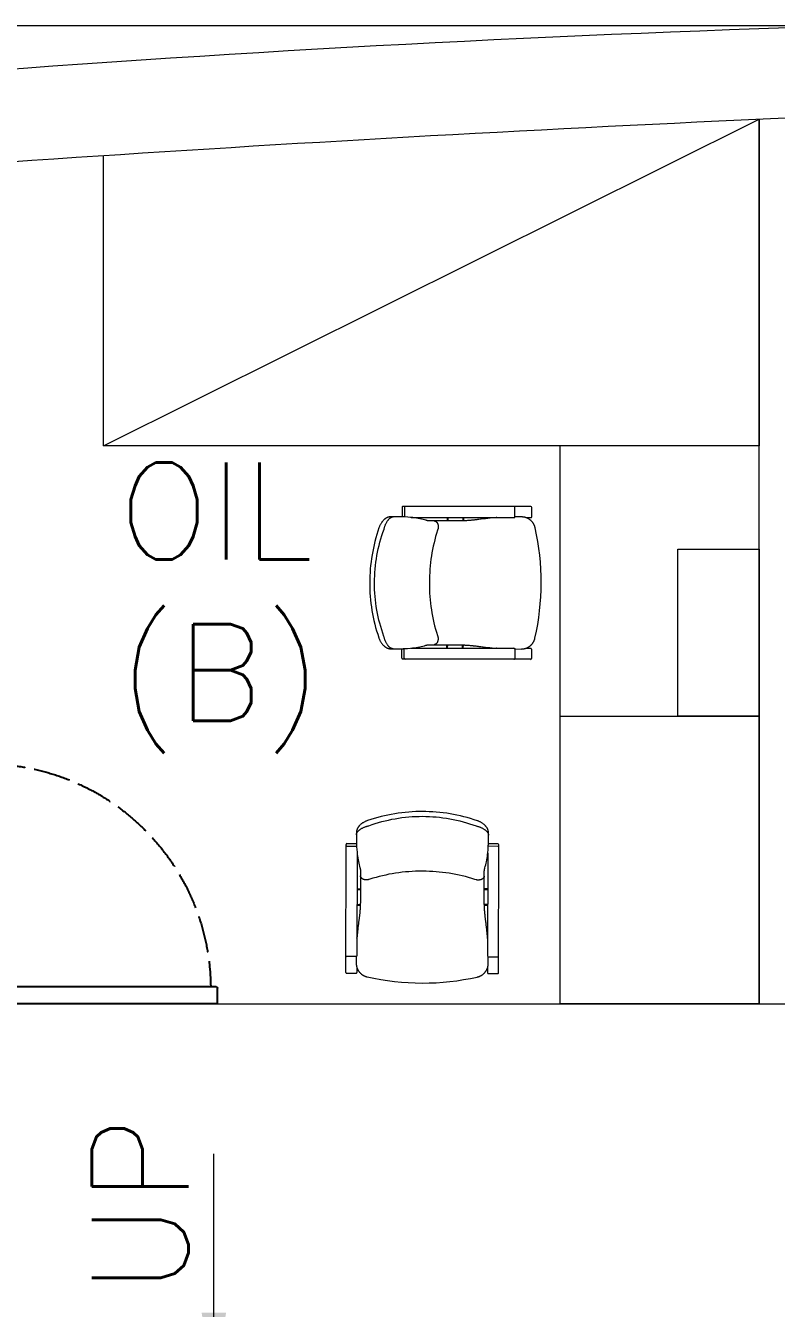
# Model space of a CAD drawing. Header units: inches. Extents: x -1413543 to -1222802, y -662286 to -549720.
# Drawn here: x -1382958 to -1379935, y -609825 to -604660 of the extents above; entities that cross this region are included whole.
import ezdxf

# ---------------------------------------------------------------- set-up
doc = ezdxf.new("R2010")
doc.units = ezdxf.units.IN
doc.header["$MEASUREMENT"] = 0
for name, pattern in [('ACAD_ISO02W100', [15, 12, -3]), ('HIDDEN', [0.375, 0.25, -0.125]), ('HIDDEN2', [4.7625, 3.175, -1.5875])]:
    doc.linetypes.add(name, pattern=pattern)
doc.layers.get('0').update_dxf_attribs({"color": 1, "lineweight": 20})
for name, color, linetype in [('bd casing (6c34) - Visible', 8, 'HIDDEN'), ('bd glass (6c34) - Visible', 8, 'HIDDEN'), ('door (6c34) - Visible', 8, 'HIDDEN'), ('door (dd79) - Visible', 7, 'Continuous')]:
    doc.layers.add(name, color=color, linetype=linetype)
doc.layers.add('Door & Window & scuttle', color=2, linetype='Continuous', lineweight=25)
doc.styles.add('Romans', font='romans.shx', dxfattribs={"width": 0.8})
doc.styles.get("Standard").update_dxf_attribs({"font": 'arial.ttf'})
doc.dimstyles.new('Base Scale 1-300.1', dxfattribs={"dimscale": 300, "dimtxt": 2, "dimasz": 2, "dimexe": 1, "dimexo": 1, "dimgap": 0.7, "dimtad": 1, "dimdec": 0, "dimzin": 0, "dimdsep": 46, "dimtxsty": 'Romans', "dimcen": 0, "dimclrd": 256, "dimclre": 256, "dimclrt": 104, "dimadec": 0, "dimazin": 0, "dimtfac": 1, "dimtdec": 0, "dimtmove": 0, "dimatfit": 3, "dimfxl": 0, "dimtolj": 1, "dimtzin": 0, "dimlwd": -1, "dimlwe": -1, "dimarcsym": 0})

# ---------------------------------------------------------------- blocks, each defined once
blk = doc.blocks.new('SCHAIR')
at = {"color": 0}
for p, q in [((86240, -10558.2), (86227.5, -10559.5)), ((86252.6, -10557.1), (86240, -10558.2)), ((86265.1, -10556.3), (86252.6, -10557.1)), ((86277.7, -10555.8), (86265.1, -10556.3)), ((86289.2, -10555.5), (86277.7, -10555.8)), ((86300.8, -10555.5), (86289.2, -10555.5)), ((86313.4, -10555.7), (86300.8, -10555.5)), ((86326, -10556.1), (86313.4, -10555.7)), ((86338.5, -10556.9), (86326, -10556.1)), ((86351.1, -10557.8), (86338.5, -10556.9)), ((86363.6, -10559.1), (86351.1, -10557.8)), ((86069.2, -10604.7), (86067.7, -10606.1)), ((86070.8, -10603.4), (86069.2, -10604.7)), ((86072.4, -10602.1), (86070.8, -10603.4)), ((86074, -10600.9), (86072.4, -10602.1)), ((86075.7, -10599.8), (86074, -10600.9)), ((86077.4, -10598.7), (86075.7, -10599.8)), ((86079.2, -10597.5), (86077.4, -10598.7)), ((86081.1, -10596.4), (86079.2, -10597.5)), ((86083, -10595.4), (86081.1, -10596.4)), ((86084.9, -10594.4), (86083, -10595.4)), ((86086.9, -10593.5), (86084.9, -10594.4)), ((86088.8, -10592.6), (86086.9, -10593.5)), ((86090.8, -10591.8), (86088.8, -10592.6)), ((86092.9, -10591.1), (86090.8, -10591.8)), ((86105, -10586.9), (86092.9, -10591.1)), ((86117.2, -10583), (86105, -10586.9)), ((86109.5, -10605.1), (86121.1, -10601.1)), ((86129.4, -10579.3), (86117.2, -10583)), ((86121.1, -10601.1), (86132.7, -10597.4)), ((86141.7, -10575.9), (86129.4, -10579.3)), ((86132.7, -10597.4), (86144.5, -10593.9)), ((86153.7, -10572.8), (86141.7, -10575.9)), ((86144.5, -10593.9), (86156.3, -10590.7)), ((86165.8, -10570), (86153.7, -10572.8)), ((86156.3, -10590.7), (86168.1, -10587.8)), ((86177.9, -10567.4), (86165.8, -10570)), ((86168.1, -10587.8), (86180, -10585.1)), ((86190.1, -10565.1), (86177.9, -10567.4)), ((86180, -10585.1), (86192, -10582.6)), ((86202.5, -10563), (86190.1, -10565.1)), ((86192, -10582.6), (86204.1, -10580.5)), ((86215, -10561.1), (86202.5, -10563)), ((86204.1, -10580.5), (86216.2, -10578.6)), ((86227.5, -10559.5), (86215, -10561.1)), ((86216.2, -10578.6), (86228.3, -10576.9)), ((86228.3, -10576.9), (86240.5, -10575.5)), ((86240.5, -10575.5), (86252.7, -10574.4)), ((86252.7, -10574.4), (86264.9, -10573.6)), ((86264.9, -10573.6), (86277.1, -10573)), ((86277.1, -10573), (86289.4, -10572.7)), ((86289.4, -10572.7), (86289.5, -10572.7)), ((86289.5, -10572.7), (86289.6, -10572.7)), ((86289.6, -10572.7), (86301.8, -10572.7)), ((86301.8, -10572.7), (86314.1, -10572.9)), ((86314.1, -10572.9), (86326.3, -10573.4)), ((86326.3, -10573.4), (86338.5, -10574.2)), ((86338.5, -10574.2), (86350.7, -10575.2)), ((86350.7, -10575.2), (86362.9, -10576.5)), ((86362.9, -10576.5), (86375.1, -10578.1)), ((86376.1, -10560.6), (86363.6, -10559.1)), ((86375.1, -10578.1), (86387.2, -10580)), ((86388.6, -10562.4), (86376.1, -10560.6)), ((86387.2, -10580), (86399.2, -10582.1)), ((86400.8, -10564.4), (86388.6, -10562.4)), ((86399.2, -10582.1), (86411.2, -10584.4)), ((86413, -10566.6), (86400.8, -10564.4)), ((86411.2, -10584.4), (86423.2, -10587)), ((86425.2, -10569.1), (86413, -10566.6)), ((86423.2, -10587), (86435, -10589.9)), ((86437.3, -10571.8), (86425.2, -10569.1)), ((86435, -10589.9), (86446.9, -10593.1)), ((86449.7, -10574.9), (86437.3, -10571.8)), ((86446.9, -10593.1), (86458.6, -10596.5)), ((86462, -10578.2), (86449.7, -10574.9)), ((86458.6, -10596.5), (86470.3, -10600.1)), ((86474.3, -10581.8), (86462, -10578.2)), ((86470.3, -10600.1), (86481.9, -10604)), ((86486.5, -10585.6), (86474.3, -10581.8)), ((86481.9, -10604), (86484.1, -10604.5)), ((86484.1, -10604.5), (86486.3, -10605)), ((86488.6, -10586.3), (86486.5, -10585.6)), ((86490.6, -10587.1), (86488.6, -10586.3)), ((86492.6, -10587.9), (86490.6, -10587.1)), ((86494.6, -10588.8), (86492.6, -10587.9)), ((86496.5, -10589.7), (86494.6, -10588.8)), ((86498.5, -10590.7), (86496.5, -10589.7)), ((86500.4, -10591.7), (86498.5, -10590.7)), ((86502.2, -10592.8), (86500.4, -10591.7)), ((86504, -10593.9), (86502.2, -10592.8)), ((86505.7, -10595), (86504, -10593.9)), ((86507.3, -10596.1), (86505.7, -10595)), ((86508.9, -10597.4), (86507.3, -10596.1)), ((86510.5, -10598.6), (86508.9, -10597.4)), ((86512.1, -10599.9), (86510.5, -10598.6)), ((86512.8, -10600.6), (86512.1, -10599.9)), ((86513.6, -10601.3), (86512.8, -10600.6)), ((86514.3, -10602), (86513.6, -10601.3)), ((86515, -10602.7), (86514.3, -10602)), ((86516.2, -10604), (86515, -10602.7)), ((86516.8, -10604.7), (86516.2, -10604)), ((86517.4, -10605.4), (86516.8, -10604.7)), ((86054.1, -10631.5), (86054, -10632.3)), ((86054, -10632.3), (86054, -10633)), ((86054, -10633), (86054, -10634.4)), ((86054, -10634.4), (86054.1, -10642)), ((86054.2, -10630.7), (86054.1, -10631.5)), ((86054.1, -10641.4), (86054.2, -10641.1)), ((86054.1, -10641.7), (86054.1, -10641.4)), ((86054.1, -10642), (86054.1, -10641.7)), ((86054.1, -10642), (86054.1, -10642.6)), ((86054.1, -10642.3), (86054.1, -10642)), ((86054.1, -10642.6), (86054.1, -10642.3)), ((86054.1, -10642.6), (86054.1, -10643.5)), ((86054.1, -10643.5), (86054.3, -10656)), ((86054.3, -10629.9), (86054.2, -10630.7)), ((86054.2, -10640.6), (86054.3, -10640.3)), ((86054.2, -10640.8), (86054.2, -10640.6)), ((86054.2, -10641.1), (86054.2, -10640.8)), ((86054.4, -10629.1), (86054.3, -10629.9)), ((86054.3, -10640), (86054.4, -10639.7)), ((86054.3, -10640.3), (86054.3, -10640)), ((86054.5, -10628.3), (86054.4, -10629.1)), ((86054.4, -10639.7), (86054.5, -10639.4)), ((86054.7, -10627.6), (86054.5, -10628.3)), ((86054.5, -10639.1), (86054.6, -10638.8)), ((86054.5, -10639.4), (86054.5, -10639.1)), ((86054.6, -10638.8), (86054.7, -10638.5)), ((86054.8, -10626.8), (86054.7, -10627.6)), ((86054.7, -10638.5), (86054.8, -10638.2)), ((86055, -10626), (86054.8, -10626.8)), ((86054.8, -10638.2), (86054.9, -10637.9)), ((86054.9, -10637.9), (86055, -10637.4)), ((86055.2, -10625.2), (86055, -10626)), ((86055, -10637.4), (86055.2, -10637)), ((86055.5, -10624.5), (86055.2, -10625.2)), ((86055.2, -10637), (86055.4, -10636.5)), ((86055.4, -10636.5), (86055.6, -10636)), ((86055.7, -10623.7), (86055.5, -10624.5)), ((86055.6, -10636), (86055.8, -10635.7)), ((86056, -10622.9), (86055.7, -10623.7)), ((86055.8, -10635.7), (86056, -10635.3)), ((86056.3, -10622.2), (86056, -10622.9)), ((86056, -10635.3), (86056.2, -10634.9)), ((86056.2, -10634.9), (86056.4, -10634.5)), ((86056.6, -10621.4), (86056.3, -10622.2)), ((86056.4, -10634.5), (86056.6, -10634.1)), ((86056.9, -10620.7), (86056.6, -10621.4)), ((86056.6, -10634.1), (86056.8, -10633.7)), ((86056.8, -10633.7), (86057.1, -10633.4)), ((86057.3, -10619.8), (86056.9, -10620.7)), ((86057.1, -10633.4), (86057.3, -10633)), ((86057.7, -10619.1), (86057.3, -10619.8)), ((86057.3, -10633), (86057.8, -10632.4)), ((86058.1, -10618.3), (86057.7, -10619.1)), ((86057.8, -10632.4), (86058.2, -10631.7)), ((86058.6, -10617.5), (86058.1, -10618.3)), ((86058.2, -10631.7), (86058.7, -10631.1)), ((86059, -10616.7), (86058.6, -10617.5)), ((86058.7, -10631.1), (86059.2, -10630.5)), ((86059.5, -10616), (86059, -10616.7)), ((86059.2, -10630.5), (86059.7, -10629.9)), ((86059.9, -10615.2), (86059.5, -10616)), ((86059.7, -10629.9), (86060.2, -10629.3)), ((86060.4, -10614.5), (86059.9, -10615.2)), ((86060.2, -10629.3), (86060.8, -10628.7)), ((86060.9, -10613.8), (86060.4, -10614.5)), ((86060.8, -10628.7), (86061.3, -10628.1)), ((86061.5, -10613), (86060.9, -10613.8)), ((86061.3, -10628.1), (86061.9, -10627.6)), ((86062, -10612.3), (86061.5, -10613)), ((86061.9, -10627.6), (86062.4, -10627)), ((86062.6, -10611.6), (86062, -10612.3)), ((86062.4, -10627), (86063.5, -10626)), ((86063.1, -10610.9), (86062.6, -10611.6)), ((86063.7, -10610.3), (86063.1, -10610.9)), ((86063.5, -10626), (86064.7, -10625)), ((86064.9, -10608.9), (86063.7, -10610.3)), ((86064.7, -10625), (86066, -10623.9)), ((86065.6, -10608.2), (86064.9, -10608.9)), ((86066.3, -10607.5), (86065.6, -10608.2)), ((86066, -10623.9), (86066.7, -10623.4)), ((86067, -10606.8), (86066.3, -10607.5)), ((86066.7, -10623.4), (86068.3, -10622.2)), ((86067.7, -10606.1), (86067, -10606.8)), ((86068.3, -10622.2), (86069.9, -10621.1)), ((86069.9, -10621.1), (86071.6, -10620)), ((86071.6, -10620), (86073.3, -10619)), ((86073.3, -10619), (86075.1, -10618)), ((86075.1, -10618), (86077, -10617)), ((86077, -10617), (86078.9, -10616)), ((86078.9, -10616), (86080.9, -10615.1)), ((86080.9, -10615.1), (86082.9, -10614.2)), ((86082.9, -10614.2), (86085, -10613.4)), ((86085, -10613.4), (86087.1, -10612.6)), ((86087.1, -10612.6), (86089.2, -10611.8)), ((86089.2, -10611.8), (86091.4, -10611.1)), ((86091.4, -10611.1), (86093.6, -10610.5)), ((86093.6, -10610.5), (86095.8, -10609.8)), ((86095.8, -10609.8), (86098, -10609.3)), ((86098, -10609.3), (86109.5, -10605.1)), ((86486.3, -10605), (86488.6, -10605.6)), ((86488.6, -10605.6), (86490.7, -10606.3)), ((86490.7, -10606.3), (86492.9, -10607)), ((86492.9, -10607), (86495, -10607.7)), ((86495, -10607.7), (86497.1, -10608.5)), ((86497.1, -10608.5), (86499.2, -10609.3)), ((86499.2, -10609.3), (86501.1, -10610.2)), ((86501.1, -10610.2), (86503.1, -10611.1)), ((86503.1, -10611.1), (86505, -10612)), ((86505, -10612), (86506.8, -10613)), ((86506.8, -10613), (86508.6, -10614)), ((86508.6, -10614), (86510.3, -10615)), ((86510.3, -10615), (86512, -10616.1)), ((86512, -10616.1), (86513.5, -10617.2)), ((86513.5, -10617.2), (86514.3, -10617.8)), ((86514.3, -10617.8), (86515.6, -10618.7)), ((86515.6, -10618.7), (86516.8, -10619.7)), ((86516.8, -10619.7), (86518, -10620.7)), ((86518, -10606), (86517.4, -10605.4)), ((86518.5, -10606.7), (86518, -10606)), ((86518, -10620.7), (86518.5, -10621.3)), ((86519.1, -10607.4), (86518.5, -10606.7)), ((86518.5, -10621.3), (86519.1, -10621.8)), ((86519.6, -10608.1), (86519.1, -10607.4)), ((86519.1, -10621.8), (86519.7, -10622.4)), ((86520.1, -10608.9), (86519.6, -10608.1)), ((86519.7, -10622.4), (86520.2, -10622.9)), ((86520.6, -10609.6), (86520.1, -10608.9)), ((86520.2, -10622.9), (86520.8, -10623.5)), ((86521.1, -10610.3), (86520.6, -10609.6)), ((86520.8, -10623.5), (86521.3, -10624.1)), ((86521.6, -10611.1), (86521.1, -10610.3)), ((86521.3, -10624.1), (86521.8, -10624.7)), ((86522, -10611.9), (86521.6, -10611.1)), ((86521.8, -10624.7), (86522.3, -10625.3)), ((86522.4, -10612.6), (86522, -10611.9)), ((86522.3, -10625.3), (86522.8, -10625.9)), ((86522.9, -10613.4), (86522.4, -10612.6)), ((86522.8, -10625.9), (86523.2, -10626.5)), ((86523.3, -10614.2), (86522.9, -10613.4)), ((86523.2, -10626.5), (86523.5, -10626.9)), ((86523.6, -10615), (86523.3, -10614.2)), ((86523.5, -10626.9), (86523.7, -10627.3)), ((86523.9, -10615.7), (86523.6, -10615)), ((86523.7, -10627.3), (86524, -10627.7)), ((86524.2, -10616.4), (86523.9, -10615.7)), ((86524, -10627.7), (86524.2, -10628.1)), ((86524.5, -10617.2), (86524.2, -10616.4)), ((86524.2, -10628.1), (86524.4, -10628.4)), ((86524.4, -10628.4), (86524.6, -10628.8)), ((86524.8, -10618), (86524.5, -10617.2)), ((86524.6, -10628.8), (86524.8, -10629.2)), ((86525.1, -10618.7), (86524.8, -10618)), ((86524.8, -10629.2), (86525, -10629.6)), ((86525, -10629.6), (86525.2, -10630)), ((86525.3, -10619.5), (86525.1, -10618.7)), ((86525.2, -10630), (86525.4, -10630.5)), ((86525.5, -10620.3), (86525.3, -10619.5)), ((86525.4, -10630.5), (86525.6, -10630.9)), ((86525.7, -10621.1), (86525.5, -10620.3)), ((86525.6, -10630.9), (86525.8, -10631.4)), ((86525.9, -10621.8), (86525.7, -10621.1)), ((86525.8, -10631.4), (86525.9, -10631.7)), ((86526.1, -10622.6), (86525.9, -10621.8)), ((86525.9, -10631.7), (86526, -10632)), ((86526, -10632), (86526.1, -10632.3)), ((86526.2, -10623.4), (86526.1, -10622.6)), ((86526.1, -10632.3), (86526.2, -10632.6)), ((86526.3, -10624.2), (86526.2, -10623.4)), ((86526.2, -10632.6), (86526.3, -10632.9)), ((86526.4, -10624.9), (86526.3, -10624.2)), ((86526.3, -10632.9), (86526.3, -10633.2)), ((86526.3, -10633.2), (86526.4, -10633.4)), ((86526.5, -10625.7), (86526.4, -10624.9)), ((86526.4, -10633.4), (86526.5, -10633.7)), ((86526.6, -10626.5), (86526.5, -10625.7)), ((86526.5, -10633.7), (86526.5, -10634)), ((86526.5, -10634), (86526.6, -10634.3)), ((86526.6, -10627.8), (86526.6, -10626.5)), ((86526.7, -10635.5), (86526.6, -10627.8)), ((86526.6, -10634.3), (86526.6, -10634.6)), ((86526.6, -10634.6), (86526.6, -10634.9)), ((86526.6, -10634.9), (86526.7, -10635.2)), ((86526.7, -10635.2), (86526.7, -10635.5)), ((86526.7, -10636.1), (86526.7, -10635.5)), ((86526.7, -10635.5), (86526.7, -10635.8)), ((86526.7, -10635.8), (86526.7, -10636.1)), ((86526.7, -10637), (86526.7, -10636.1)), ((86526.9, -10649.5), (86526.7, -10637)), ((86526.8, -10667.7), (86526.9, -10650.5)), ((86526.9, -10650.5), (86526.9, -10649.5)), ((86024, -11135.9), (86017.7, -10677.6)), ((86020.6, -10674.6), (86054, -10674.1)), ((86020.7, -10683.4), (86054.2, -10683)), ((86054.3, -10656), (86054.3, -10657)), ((86054.3, -10657), (86054.8, -10674.2)), ((86054.8, -10674.2), (86055, -10677.2)), ((86055, -10677.2), (86055.1, -10679)), ((86055.1, -10679), (86055.2, -10680.6)), ((86055.2, -10680.6), (86055.2, -10681.4)), ((86055.2, -10681.4), (86055.3, -10683.2)), ((86055.3, -10683.2), (86055.3, -10683.7)), ((86055.3, -10683.7), (86055.4, -10685)), ((86055.4, -10685), (86056.2, -10695)), ((86056.2, -10695), (86057.2, -10704.8)), ((86525.4, -10698.3), (86526.1, -10688.5)), ((86526.1, -10688.5), (86526.5, -10678.5)), ((86526.5, -10678.5), (86526.6, -10677.2)), ((86526.6, -10676.7), (86526.7, -10674.9)), ((86526.6, -10677.2), (86526.6, -10676.7)), ((86526.7, -10672.5), (86526.8, -10670.7)), ((86526.7, -10674), (86526.7, -10672.5)), ((86526.7, -10674.9), (86526.7, -10674)), ((86526.8, -10670.7), (86526.8, -10667.7)), ((86561.1, -10667.1), (86527.6, -10667.6)), ((86561.2, -10676), (86527.8, -10676.4)), ((86570.4, -11128.3), (86564.1, -10670)), ((86057.2, -10704.8), (86058.1, -10712.6)), ((86057.4, -10707.1), (86062.5, -11075.3)), ((86058.1, -10712.6), (86059, -10719)), ((86059, -10719), (86060, -10725.3)), ((86060, -10725.3), (86061.2, -10731.6)), ((86061.2, -10731.6), (86062.5, -10737.9)), ((86062.5, -10737.9), (86063.8, -10743.6)), ((86518.5, -10743), (86519.8, -10737.3)), ((86519.8, -10737.3), (86521, -10731.6)), ((86521, -10731.6), (86522.1, -10725.3)), ((86522.1, -10725.3), (86523.1, -10718.9)), ((86523.1, -10718.9), (86523.9, -10712.6)), ((86523.9, -10712.6), (86524.6, -10706.2)), ((86524.6, -10706.2), (86525.4, -10698.3)), ((86525.1, -10700.7), (86530.2, -11068.8)), ((86063.8, -10743.6), (86065.2, -10749.2)), ((86065.2, -10749.2), (86066.8, -10754.7)), ((86066.8, -10754.7), (86068.4, -10759.9)), ((86068.4, -10759.9), (86068.6, -10760.7)), ((86068.6, -10760.7), (86068.9, -10761.4)), ((86068.9, -10761.4), (86069.1, -10762.2)), ((86069.1, -10762.2), (86069.3, -10763)), ((86069.3, -10763), (86069.5, -10763.8)), ((86069.5, -10763.8), (86069.7, -10764.6)), ((86069.7, -10764.6), (86069.9, -10765.4)), ((86069.9, -10765.4), (86070, -10766.2)), ((86070, -10766.2), (86070.1, -10767)), ((86070.1, -10767), (86070.3, -10767.8)), ((86070.3, -10767.8), (86070.4, -10768.6)), ((86070.4, -10768.6), (86070.5, -10769.5)), ((86070.5, -10769.5), (86070.5, -10770.3)), ((86070.5, -10770.3), (86070.6, -10771.1)), ((86070.6, -10771.1), (86070.6, -10771.9)), ((86070.6, -10771.9), (86070.7, -10772.7)), ((86070.7, -10772.7), (86071.7, -10845.8)), ((86149.7, -10787.4), (86138.3, -10790.4)), ((86161.2, -10784.7), (86149.7, -10787.4)), ((86172.8, -10782.1), (86161.2, -10784.7)), ((86184.4, -10779.8), (86172.8, -10782.1)), ((86196.1, -10777.7), (86184.4, -10779.8)), ((86207.9, -10775.8), (86196.1, -10777.7)), ((86219.7, -10774.2), (86207.9, -10775.8)), ((86231.6, -10772.8), (86219.7, -10774.2)), ((86243.5, -10771.6), (86231.6, -10772.8)), ((86255.4, -10770.6), (86243.5, -10771.6)), ((86267.3, -10769.8), (86255.4, -10770.6)), ((86279.2, -10769.3), (86267.3, -10769.8)), ((86291.2, -10769), (86279.2, -10769.3)), ((86292.2, -10769), (86291.2, -10769)), ((86293.2, -10769), (86292.2, -10769)), ((86305.2, -10769), (86293.2, -10769)), ((86317.1, -10769.2), (86305.2, -10769)), ((86329.1, -10769.6), (86317.1, -10769.2)), ((86341, -10770.2), (86329.1, -10769.6)), ((86352.9, -10771.1), (86341, -10770.2)), ((86364.8, -10772.2), (86352.9, -10771.1)), ((86376.7, -10773.5), (86364.8, -10772.2)), ((86388.5, -10775.1), (86376.7, -10773.5)), ((86400.2, -10776.8), (86388.5, -10775.1)), ((86411.9, -10778.8), (86400.2, -10776.8)), ((86423.6, -10781), (86411.9, -10778.8)), ((86435.2, -10783.5), (86423.6, -10781)), ((86446.6, -10786.1), (86435.2, -10783.5)), ((86458, -10789), (86446.6, -10786.1)), ((86512.4, -10788.6), (86512.2, -10788.9)), ((86512.6, -10788.3), (86512.4, -10788.6)), ((86512.8, -10787.9), (86512.6, -10788.3)), ((86512.9, -10787.6), (86512.8, -10787.9)), ((86513.1, -10787.3), (86512.9, -10787.6)), ((86513.2, -10787), (86513.1, -10787.3)), ((86513.3, -10786.7), (86513.2, -10787)), ((86513.5, -10786.3), (86513.3, -10786.7)), ((86513.6, -10786), (86513.5, -10786.3)), ((86513.7, -10785.7), (86513.6, -10786)), ((86513.8, -10784.8), (86513.7, -10785.3)), ((86513.7, -10785.3), (86513.7, -10785.7)), ((86513.8, -10764.2), (86513.9, -10763.3)), ((86513.8, -10765), (86513.8, -10764.2)), ((86513.8, -10765.8), (86513.8, -10765)), ((86513.8, -10766.6), (86513.8, -10765.8)), ((86514.8, -10839.7), (86513.8, -10766.6)), ((86513.9, -10784.5), (86513.8, -10784.8)), ((86513.9, -10762.5), (86514, -10761.7)), ((86513.9, -10763.3), (86513.9, -10762.5)), ((86514, -10783.4), (86513.9, -10783.9)), ((86513.9, -10783.9), (86513.9, -10784.5)), ((86514, -10761.7), (86514.1, -10760.9)), ((86514.1, -10760.9), (86514.2, -10760.1)), ((86514.2, -10760.1), (86514.3, -10759.3)), ((86514.3, -10759.3), (86514.5, -10758.5)), ((86514.5, -10758.5), (86514.6, -10757.7)), ((86514.6, -10757.7), (86514.8, -10756.9)), ((86514.8, -10756.9), (86515, -10756.1)), ((86515, -10756.1), (86515.2, -10755.3)), ((86515.2, -10755.3), (86515.4, -10754.5)), ((86515.4, -10754.5), (86515.7, -10753.7)), ((86515.7, -10753.7), (86517.1, -10748.5)), ((86517.1, -10748.5), (86518.5, -10743)), ((86070.9, -10790), (86070.9, -10789.5)), ((86071, -10790.6), (86070.9, -10790)), ((86071.1, -10790.9), (86071, -10790.6)), ((86071.2, -10791.4), (86071.1, -10790.9)), ((86071.3, -10791.8), (86071.2, -10791.4)), ((86071.4, -10792.1), (86071.3, -10791.8)), ((86071.5, -10792.4), (86071.4, -10792.1)), ((86071.6, -10792.8), (86071.5, -10792.4)), ((86071.7, -10793.1), (86071.6, -10792.8)), ((86071.9, -10793.4), (86071.7, -10793.1)), ((86072, -10793.7), (86071.9, -10793.4)), ((86072.2, -10794), (86072, -10793.7)), ((86072.4, -10794.3), (86072.2, -10794)), ((86072.6, -10794.6), (86072.4, -10794.3)), ((86072.8, -10794.9), (86072.6, -10794.6)), ((86073, -10795.2), (86072.8, -10794.9)), ((86073.2, -10795.5), (86073, -10795.2)), ((86073.4, -10795.8), (86073.2, -10795.5)), ((86073.7, -10796.1), (86073.4, -10795.8)), ((86073.9, -10796.4), (86073.7, -10796.1)), ((86074.2, -10796.7), (86073.9, -10796.4)), ((86074.5, -10797), (86074.2, -10796.7)), ((86074.8, -10797.3), (86074.5, -10797)), ((86075.1, -10797.6), (86074.8, -10797.3)), ((86075.4, -10797.8), (86075.1, -10797.6)), ((86075.7, -10798.1), (86075.4, -10797.8)), ((86076, -10798.4), (86075.7, -10798.1)), ((86076.4, -10798.6), (86076, -10798.4)), ((86076.7, -10798.9), (86076.4, -10798.6)), ((86077, -10799.1), (86076.7, -10798.9)), ((86077.4, -10799.3), (86077, -10799.1)), ((86077.7, -10799.5), (86077.4, -10799.3)), ((86078.1, -10799.8), (86077.7, -10799.5)), ((86078.4, -10800), (86078.1, -10799.8)), ((86078.8, -10800.2), (86078.4, -10800)), ((86079.2, -10800.4), (86078.8, -10800.2)), ((86079.6, -10800.6), (86079.2, -10800.4)), ((86080, -10800.8), (86079.6, -10800.6)), ((86080.4, -10801), (86080, -10800.8)), ((86080.9, -10801.2), (86080.4, -10801)), ((86081.3, -10801.3), (86080.9, -10801.2)), ((86081.7, -10801.5), (86081.3, -10801.3)), ((86082.2, -10801.7), (86081.7, -10801.5)), ((86082.6, -10801.8), (86082.2, -10801.7)), ((86083.5, -10802.1), (86082.6, -10801.8)), ((86084.4, -10802.3), (86083.5, -10802.1)), ((86085.3, -10802.6), (86084.4, -10802.3)), ((86086.3, -10802.8), (86085.3, -10802.6)), ((86087.2, -10802.9), (86086.3, -10802.8)), ((86088.2, -10803.1), (86087.2, -10802.9)), ((86089.2, -10803.2), (86088.2, -10803.1)), ((86090.2, -10803.3), (86089.2, -10803.2)), ((86091.2, -10803.3), (86090.2, -10803.3)), ((86092.2, -10803.3), (86091.2, -10803.3)), ((86093.2, -10803.3), (86092.2, -10803.3)), ((86094.2, -10803.3), (86093.2, -10803.3)), ((86094.9, -10803.2), (86094.2, -10803.3)), ((86095.6, -10803.1), (86094.9, -10803.2)), ((86096.3, -10803.1), (86095.6, -10803.1)), ((86096.8, -10803), (86096.3, -10803.1)), ((86097.3, -10802.9), (86096.8, -10803)), ((86097.8, -10802.8), (86097.3, -10802.9)), ((86098.3, -10802.7), (86097.8, -10802.8)), ((86098.8, -10802.5), (86098.3, -10802.7)), ((86099.3, -10802.4), (86098.8, -10802.5)), ((86099.8, -10802.3), (86099.3, -10802.4)), ((86100.3, -10802.1), (86099.8, -10802.3)), ((86104.7, -10800.6), (86100.3, -10802.1)), ((86115.8, -10797), (86104.7, -10800.6)), ((86127, -10793.6), (86115.8, -10797)), ((86138.3, -10790.4), (86127, -10793.6)), ((86469.3, -10792.1), (86458, -10789)), ((86480.5, -10795.4), (86469.3, -10792.1)), ((86485, -10796.8), (86480.5, -10795.4)), ((86485.4, -10796.9), (86485, -10796.8)), ((86485.9, -10797.1), (86485.4, -10796.9)), ((86486.4, -10797.2), (86485.9, -10797.1)), ((86486.9, -10797.3), (86486.4, -10797.2)), ((86487.4, -10797.4), (86486.9, -10797.3)), ((86487.9, -10797.5), (86487.4, -10797.4)), ((86488.4, -10797.6), (86487.9, -10797.5)), ((86488.9, -10797.6), (86488.4, -10797.6)), ((86489.6, -10797.7), (86488.9, -10797.6)), ((86490.4, -10797.8), (86489.6, -10797.7)), ((86491.1, -10797.8), (86490.4, -10797.8)), ((86492.1, -10797.8), (86491.1, -10797.8)), ((86493.1, -10797.8), (86492.1, -10797.8)), ((86494.1, -10797.7), (86493.1, -10797.8)), ((86495.1, -10797.7), (86494.1, -10797.7)), ((86496, -10797.6), (86495.1, -10797.7)), ((86497, -10797.4), (86496, -10797.6)), ((86498, -10797.3), (86497, -10797.4)), ((86499, -10797.1), (86498, -10797.3)), ((86499.9, -10796.8), (86499, -10797.1)), ((86500.8, -10796.6), (86499.9, -10796.8)), ((86501.7, -10796.3), (86500.8, -10796.6)), ((86502.6, -10796), (86501.7, -10796.3)), ((86503, -10795.9), (86502.6, -10796)), ((86503.5, -10795.7), (86503, -10795.9)), ((86503.9, -10795.5), (86503.5, -10795.7)), ((86504.3, -10795.3), (86503.9, -10795.5)), ((86504.7, -10795.1), (86504.3, -10795.3)), ((86505.2, -10794.9), (86504.7, -10795.1)), ((86505.6, -10794.7), (86505.2, -10794.9)), ((86506, -10794.5), (86505.6, -10794.7)), ((86506.4, -10794.3), (86506, -10794.5)), ((86506.7, -10794.1), (86506.4, -10794.3)), ((86507.1, -10793.8), (86506.7, -10794.1)), ((86507.4, -10793.6), (86507.1, -10793.8)), ((86507.8, -10793.4), (86507.4, -10793.6)), ((86508.1, -10793.1), (86507.8, -10793.4)), ((86508.4, -10792.9), (86508.1, -10793.1)), ((86508.8, -10792.6), (86508.4, -10792.9)), ((86509.1, -10792.4), (86508.8, -10792.6)), ((86509.4, -10792.1), (86509.1, -10792.4)), ((86509.7, -10791.8), (86509.4, -10792.1)), ((86510, -10791.6), (86509.7, -10791.8)), ((86510.3, -10791.3), (86510, -10791.6)), ((86510.6, -10791), (86510.3, -10791.3)), ((86510.9, -10790.7), (86510.6, -10791)), ((86511.2, -10790.4), (86510.9, -10790.7)), ((86511.4, -10790.1), (86511.2, -10790.4)), ((86511.6, -10789.8), (86511.4, -10790.1)), ((86511.8, -10789.5), (86511.6, -10789.8)), ((86512, -10789.2), (86511.8, -10789.5)), ((86512.2, -10788.9), (86512, -10789.2)), ((86526.9, -10828.7), (86514.6, -10828.9)), ((86527, -10831.7), (86514.7, -10831.8)), ((86059.2, -10835.2), (86071.5, -10835)), ((86059.2, -10838.1), (86071.6, -10838)), ((86071.7, -10845.8), (86072, -10869.9)), ((86072, -10869.9), (86072, -10870.1)), ((86072, -10870.1), (86072, -10871.1)), ((86072, -10871.1), (86072, -10881.3)), ((86515.1, -10863.7), (86514.8, -10839.7)), ((86515.1, -10863.9), (86515.1, -10863.7)), ((86515.1, -10865), (86515.1, -10863.9)), ((86515.4, -10875.1), (86515.1, -10865)), ((86515.5, -10879.6), (86515.4, -10875.1)), ((86515.5, -10879.7), (86515.5, -10879.6)), ((86515.7, -10883.2), (86515.5, -10879.7)), ((86060, -10891.3), (86071.9, -10891.1)), ((86060, -10894.2), (86071.8, -10894.1)), ((86070.1, -10924.6), (86069.8, -10927.9)), ((86070.3, -10923.1), (86070.1, -10924.6)), ((86070.5, -10919.6), (86070.3, -10923.1)), ((86070.6, -10918.3), (86070.5, -10919.6)), ((86070.9, -10914.7), (86070.6, -10918.3)), ((86071.2, -10909.7), (86070.9, -10913.4)), ((86070.9, -10913.4), (86070.9, -10914.7)), ((86071.4, -10904.8), (86071.2, -10908.6)), ((86071.2, -10908.6), (86071.2, -10909.7)), ((86071.5, -10903.6), (86071.4, -10904.8)), ((86071.6, -10899.8), (86071.5, -10903.6)), ((86071.7, -10898.7), (86071.6, -10899.8)), ((86071.8, -10894.9), (86071.7, -10898.7)), ((86071.9, -10889.9), (86071.8, -10894.1)), ((86071.8, -10894.1), (86071.8, -10894.9)), ((86072, -10885.8), (86071.9, -10889.3)), ((86071.9, -10889.3), (86071.9, -10889.9)), ((86072, -10881.3), (86072, -10885.7)), ((86072, -10885.7), (86072, -10885.8)), ((86515.7, -10883.8), (86515.7, -10883.2)), ((86515.9, -10887.9), (86515.7, -10883.8)), ((86527.7, -10884.8), (86515.8, -10885)), ((86527.7, -10887.8), (86515.9, -10887.9)), ((86516, -10888.7), (86515.9, -10887.9)), ((86516.2, -10892.5), (86516, -10888.7)), ((86516.3, -10893.7), (86516.2, -10892.5)), ((86516.5, -10897.5), (86516.3, -10893.7)), ((86516.6, -10898.6), (86516.5, -10897.5)), ((86516.9, -10902.4), (86516.6, -10898.6)), ((86517, -10903.6), (86516.9, -10902.4)), ((86517.3, -10907.3), (86517, -10903.6)), ((86517.5, -10908.5), (86517.3, -10907.3)), ((86517.8, -10912.1), (86517.5, -10908.5)), ((86517.9, -10913.5), (86517.8, -10912.1)), ((86518.3, -10916.9), (86517.9, -10913.5)), ((86518.5, -10918.4), (86518.3, -10916.9)), ((86518.8, -10921.7), (86518.5, -10918.4)), ((86519, -10923.3), (86518.8, -10921.7)), ((86519.4, -10926.5), (86519, -10923.3)), ((86065.1, -10971.1), (86064.8, -10973.1)), ((86065.7, -10965.2), (86065.1, -10971.1)), ((86065.9, -10963), (86065.7, -10965.2)), ((86066.6, -10957.2), (86065.9, -10963)), ((86066.9, -10954.9), (86066.6, -10957.2)), ((86067.6, -10949.1), (86066.9, -10954.9)), ((86067.9, -10946.8), (86067.6, -10949.1)), ((86068.1, -10944.4), (86067.9, -10946.8)), ((86068.4, -10942.2), (86068.1, -10944.4)), ((86068.7, -10939.4), (86068.4, -10942.2)), ((86068.9, -10937.5), (86068.7, -10939.4)), ((86069.2, -10934.5), (86068.9, -10937.5)), ((86069.4, -10932.7), (86069.2, -10934.5)), ((86069.7, -10929.5), (86069.4, -10932.7)), ((86069.8, -10927.9), (86069.7, -10929.5)), ((86519.6, -10928.3), (86519.4, -10926.5)), ((86520, -10931.2), (86519.6, -10928.3)), ((86520.3, -10933.2), (86520, -10931.2)), ((86520.7, -10936), (86520.3, -10933.2)), ((86521, -10938.1), (86520.7, -10936)), ((86521.3, -10940.5), (86521, -10938.1)), ((86521.7, -10942.8), (86521.3, -10940.5)), ((86522.6, -10948.6), (86521.7, -10942.8)), ((86522.9, -10950.9), (86522.6, -10948.6)), ((86523.7, -10956.7), (86522.9, -10950.9)), ((86524, -10958.9), (86523.7, -10956.7)), ((86524.8, -10964.7), (86524, -10958.9)), ((86525.1, -10966.8), (86524.8, -10964.7)), ((86525.8, -10972.8), (86525.1, -10966.8)), ((86061.2, -10982.3), (86064, -10982.3)), ((86061.3, -10985.3), (86063.7, -10985.2)), ((86061.5, -11000), (86062.5, -11000)), ((86061.5, -11003), (86062.3, -11003)), ((86061.7, -11012.9), (86061.8, -11011.5)), ((86062.2, -11005.1), (86061.8, -11011.5)), ((86062.3, -11003), (86062.2, -11005.1)), ((86062.7, -10997.1), (86062.3, -11003)), ((86062.9, -10995.6), (86062.7, -10997.1)), ((86063.4, -10989.1), (86062.9, -10995.6)), ((86063.5, -10987.6), (86063.4, -10989.1)), ((86064.1, -10981.1), (86063.5, -10987.6)), ((86064.3, -10979.2), (86064.1, -10981.1)), ((86064.8, -10973.1), (86064.3, -10979.2)), ((86526.1, -10974.7), (86525.8, -10972.8)), ((86526.8, -10981.2), (86526.1, -10974.7)), ((86528.9, -10975.9), (86526.2, -10975.9)), ((86529, -10978.8), (86526.6, -10978.8)), ((86527, -10982.7), (86526.8, -10981.2)), ((86527.7, -10989.2), (86527, -10982.7)), ((86527.9, -10990.7), (86527.7, -10989.2)), ((86528.4, -10996.5), (86527.9, -10990.7)), ((86529.2, -10993.6), (86528.1, -10993.6)), ((86529.2, -10996.5), (86528.4, -10996.5)), ((86528.6, -10998.7), (86528.4, -10996.5)), ((86529.2, -11005), (86528.6, -10998.7)), ((86529.4, -11006.5), (86529.2, -11005)), ((86059.6, -11078.3), (86026.1, -11078.8)), ((86060.1, -11078.7), (86060.2, -11082)), ((86060.2, -11082), (86060.4, -11101.2)), ((86060.4, -11101.2), (86060.5, -11103.3)), ((86060.5, -11103.3), (86060.5, -11104.3)), ((86060.5, -11104.3), (86060.6, -11105.3)), ((86060.6, -11105.3), (86060.7, -11106.3)), ((86060.7, -11106.3), (86060.8, -11107.3)), ((86060.8, -11107.3), (86060.9, -11108.3)), ((86060.9, -11108.3), (86061.1, -11109.3)), ((86061.1, -11109.3), (86061.2, -11110.3)), ((86062.5, -11075.3), (86062.5, -11075.3)), ((86530.2, -11068.8), (86530.2, -11068.9)), ((86530.9, -11110.7), (86531.2, -11109.7)), ((86531.2, -11109.7), (86531.5, -11108.8)), ((86531.5, -11108.8), (86531.7, -11107.8)), ((86531.7, -11107.8), (86531.9, -11106.8)), ((86531.9, -11106.8), (86532.1, -11105.8)), ((86532.1, -11105.8), (86532.3, -11104.8)), ((86532.3, -11104.8), (86532.5, -11103.8)), ((86532.5, -11103.8), (86532.6, -11102.8)), ((86532.6, -11102.8), (86532.8, -11101.8)), ((86532.7, -11072.2), (86532.7, -11071.7)), ((86532.8, -11075.5), (86532.7, -11072.2)), ((86533, -11094.7), (86532.8, -11075.5)), ((86532.8, -11101.8), (86532.9, -11100.8)), ((86532.9, -11099.8), (86533, -11098.8)), ((86532.9, -11100.8), (86532.9, -11099.8)), ((86533.1, -11096.8), (86533, -11094.7)), ((86533, -11097.8), (86533.1, -11096.8)), ((86533, -11098.8), (86533, -11097.8)), ((86533.2, -11071.8), (86566.7, -11071.3)), ((86060.4, -11138.3), (86027, -11138.8)), ((86061.2, -11110.3), (86061.4, -11111.3)), ((86061.4, -11111.3), (86061.6, -11112.3)), ((86061.6, -11112.3), (86061.9, -11113.3)), ((86061.9, -11113.3), (86062.1, -11114.3)), ((86062.1, -11114.3), (86062.4, -11115.2)), ((86062.4, -11115.2), (86062.7, -11116.2)), ((86062.7, -11116.2), (86063, -11117.2)), ((86063, -11117.2), (86063.3, -11118.1)), ((86063.1, -11117.5), (86063.4, -11135.3)), ((86063.3, -11118.1), (86063.7, -11119.1)), ((86063.7, -11119.1), (86064.1, -11120)), ((86064.1, -11120), (86064.5, -11121)), ((86064.5, -11121), (86064.9, -11121.9)), ((86064.9, -11121.9), (86065.3, -11122.9)), ((86065.3, -11122.9), (86065.8, -11123.8)), ((86065.8, -11123.8), (86066.2, -11124.7)), ((86066.2, -11124.7), (86066.7, -11125.6)), ((86066.7, -11125.6), (86067.3, -11126.5)), ((86067.3, -11126.5), (86067.8, -11127.4)), ((86067.8, -11127.4), (86068.3, -11128.3)), ((86068.3, -11128.3), (86068.9, -11129.1)), ((86068.9, -11129.1), (86069.5, -11130)), ((86069.5, -11130), (86070.1, -11130.8)), ((86070.1, -11130.8), (86070.7, -11131.6)), ((86070.7, -11131.6), (86071.4, -11132.5)), ((86071.4, -11132.5), (86072, -11133.3)), ((86072, -11133.3), (86072.7, -11134)), ((86072.7, -11134), (86073.4, -11134.8)), ((86073.4, -11134.8), (86074.1, -11135.5)), ((86074.1, -11135.5), (86074.8, -11136.3)), ((86074.8, -11136.3), (86075.5, -11137)), ((86075.5, -11137), (86076.2, -11137.7)), ((86076.2, -11137.7), (86077, -11138.4)), ((86077, -11138.4), (86077.8, -11139.1)), ((86077.8, -11139.1), (86078.5, -11139.7)), ((86078.5, -11139.7), (86079.3, -11140.4)), ((86079.3, -11140.4), (86080.1, -11141)), ((86080.1, -11141), (86081, -11141.6)), ((86081, -11141.6), (86081.8, -11142.2)), ((86081.8, -11142.2), (86082.6, -11142.8)), ((86082.6, -11142.8), (86083.5, -11143.3)), ((86083.5, -11143.3), (86084.4, -11143.9)), ((86084.4, -11143.9), (86085.2, -11144.4)), ((86085.2, -11144.4), (86086.1, -11144.9)), ((86086.1, -11144.9), (86087, -11145.4)), ((86087, -11145.4), (86087.9, -11145.8)), ((86087.9, -11145.8), (86088.7, -11146.3)), ((86088.7, -11146.3), (86089.6, -11146.7)), ((86089.6, -11146.7), (86090.6, -11147.1)), ((86090.6, -11147.1), (86091.5, -11147.5)), ((86091.5, -11147.5), (86092.4, -11147.8)), ((86092.4, -11147.8), (86093.4, -11148.2)), ((86093.4, -11148.2), (86094.3, -11148.5)), ((86094.3, -11148.5), (86095.3, -11148.9)), ((86095.3, -11148.9), (86096.3, -11149.2)), ((86096.3, -11149.2), (86097.3, -11149.4)), ((86097.3, -11149.4), (86098.3, -11149.7)), ((86098.3, -11149.7), (86099.3, -11149.9)), ((86099.3, -11149.9), (86100.4, -11150.1)), ((86100.4, -11150.1), (86124.7, -11154.9)), ((86124.7, -11154.9), (86149.2, -11159)), ((86421.5, -11159), (86445.9, -11154.9)), ((86445.9, -11154.9), (86470.3, -11150.1)), ((86470.3, -11150.1), (86494.5, -11144.7)), ((86494.5, -11144.7), (86495.5, -11144.5)), ((86495.5, -11144.5), (86496.5, -11144.2)), ((86496.5, -11144.2), (86497.5, -11143.9)), ((86497.5, -11143.9), (86498.5, -11143.6)), ((86498.5, -11143.6), (86499.5, -11143.3)), ((86499.5, -11143.3), (86500.4, -11142.9)), ((86500.4, -11142.9), (86501.4, -11142.6)), ((86501.4, -11142.6), (86502.4, -11142.2)), ((86502.4, -11142.2), (86503.3, -11141.8)), ((86503.3, -11141.8), (86504.2, -11141.4)), ((86504.2, -11141.4), (86505.1, -11140.9)), ((86505.1, -11140.9), (86506, -11140.5)), ((86506, -11140.5), (86506.8, -11140)), ((86506.8, -11140), (86507.7, -11139.6)), ((86507.7, -11139.6), (86508.6, -11139.1)), ((86508.6, -11139.1), (86509.4, -11138.6)), ((86509.4, -11138.6), (86510.3, -11138)), ((86510.3, -11138), (86511.1, -11137.4)), ((86511.1, -11137.4), (86512, -11136.9)), ((86512, -11136.9), (86512.8, -11136.3)), ((86512.8, -11136.3), (86513.6, -11135.6)), ((86513.6, -11135.6), (86514.4, -11135)), ((86514.4, -11135), (86515.2, -11134.4)), ((86515.2, -11134.4), (86516, -11133.7)), ((86516, -11133.7), (86516.8, -11133)), ((86516.8, -11133), (86517.5, -11132.3)), ((86517.5, -11132.3), (86518.2, -11131.6)), ((86518.2, -11131.6), (86519, -11130.9)), ((86519, -11130.9), (86519.7, -11130.1)), ((86519.7, -11130.1), (86520.4, -11129.4)), ((86520.4, -11129.4), (86521, -11128.6)), ((86521, -11128.6), (86521.7, -11127.8)), ((86521.7, -11127.8), (86522.3, -11127)), ((86522.3, -11127), (86523, -11126.2)), ((86523, -11126.2), (86523.6, -11125.4)), ((86523.6, -11125.4), (86524.2, -11124.5)), ((86524.2, -11124.5), (86524.8, -11123.7)), ((86524.8, -11123.7), (86525.3, -11122.8)), ((86525.3, -11122.8), (86525.9, -11121.9)), ((86525.9, -11121.9), (86526.4, -11121.1)), ((86526.4, -11121.1), (86526.9, -11120.2)), ((86526.9, -11120.2), (86527.4, -11119.2)), ((86527.4, -11119.2), (86527.9, -11118.3)), ((86527.9, -11118.3), (86528.3, -11117.4)), ((86528.3, -11117.4), (86528.7, -11116.5)), ((86528.7, -11116.5), (86529.2, -11115.5)), ((86529.2, -11115.5), (86529.6, -11114.6)), ((86529.6, -11114.6), (86529.9, -11113.6)), ((86529.9, -11113.6), (86530.3, -11112.6)), ((86530.3, -11112.6), (86530.6, -11111.7)), ((86530.6, -11111.7), (86530.9, -11110.7)), ((86530.8, -11111), (86531.1, -11128.9)), ((86534, -11131.8), (86567.5, -11131.3)), ((86149.2, -11159), (86173.7, -11162.4)), ((86173.7, -11162.4), (86198.4, -11165.2)), ((86198.4, -11165.2), (86223.1, -11167.3)), ((86223.1, -11167.3), (86247.9, -11168.7)), ((86247.9, -11168.7), (86272.8, -11169.4)), ((86272.8, -11169.4), (86297.6, -11169.4)), ((86297.6, -11169.4), (86297.7, -11169.4)), ((86297.7, -11169.4), (86297.8, -11169.4)), ((86297.8, -11169.4), (86322.7, -11168.7)), ((86322.7, -11168.7), (86347.5, -11167.3)), ((86347.5, -11167.3), (86372.2, -11165.2)), ((86372.2, -11165.2), (86396.9, -11162.5)), ((86396.9, -11162.5), (86421.5, -11159))]:
    blk.add_line(p, q, dxfattribs=at)
for centre, start, end in [((86020.6, -10677.5), 90.7906, 180.7906), ((86020.7, -10686.4), 90.7906, 180.7906), ((86054.1, -10677), 75.1713, 90.7906), ((86054.2, -10685.9), 67.3968, 90.7906), ((86527.8, -10679.4), 90.7906, 114.1845), ((86527.7, -10670.5), 90.7906, 106.4099), ((86561.1, -10670.1), 0.7906, 90.7906), ((86561.3, -10678.9), 0.7906, 90.7906), ((86026.1, -11075.8), 180.7906, 270.7906), ((86059.6, -11075.4), 270.7906, 0.7906), ((86533.2, -11068.8), 180.7906, 270.7906), ((86566.6, -11068.4), 270.7906, 0.7906), ((86026.9, -11135.8), 180.7906, 270.7906), ((86060.4, -11135.4), 270.7906, 0.7906), ((86534, -11128.9), 180.7906, 270.7906), ((86567.5, -11128.4), 270.7906, 0.7906)]:
    blk.add_arc(centre, 2.95, start, end, dxfattribs=at)
blk = doc.blocks.new('qwee')
at = {"layer": 'bd casing (6c34) - Visible', "color": 0}
for points in [[(541432.8, -116122.7, -11.5), (541447.8, -116122.7, -11.5), (541462.8, -116122.7, -11.5)], [(541432.8, -116122.7, -11.5), (541432.8, -116146.7, -11.5), (541432.8, -116170.7, -11.5)], [(541432.8, -116650.7, -11.5), (541432.8, -116674.7, -11.5), (541432.8, -116698.7, -11.5)], [(541462.8, -116698.7, -11.5), (541447.8, -116698.7, -11.5), (541432.8, -116698.7, -11.5)]]:
    blk.add_open_spline(points, degree=2, dxfattribs=at)
at = {"layer": 'bd glass (6c34) - Visible', "color": 0}
blk.add_open_spline([(541432.8, -116650.7, -11.5), (541432.8, -116410.7, -11.5), (541432.8, -116170.7, -11.5)], degree=2, dxfattribs=at)
at = {"layer": 'Door & Window & scuttle', "color": 0, "linetype": 'ACAD_ISO02W100', "ltscale": 10}
blk.add_arc((541416.6, -116759.7, -11.5), 731.8, 90.7066, 179.4564, dxfattribs=at)
at = {"layer": 'door (6c34) - Visible', "color": 0}
for points, knots in [([(541485.8, -116091.7, -11.5), (541490.7, -116091.7, -11.5), (541495.6, -116091.7, -11.5), (541500.4, -116091.7, -11.5), (541503.1, -116091.7, -11.5), (541505.8, -116091.7, -11.5), (541508.7, -116091.7, -11.5), (541509.5, -116091.7, -11.5), (541510.3, -116091.7, -11.5), (541511.3, -116091.7, -11.5), (541512.8, -116091.7, -11.5), (541514.6, -116091.9, -11.5), (541516.3, -116092.1, -11.5), (541520, -116092.6, -11.5), (541523.5, -116093.5, -11.5), (541526.8, -116094.8, -11.5), (541530.3, -116096.2, -11.5), (541533.7, -116098.1, -11.5), (541536.8, -116100.3, -11.5), (541539.9, -116102.6, -11.5), (541542.8, -116105.3, -11.5), (541545.2, -116108.3, -11.5), (541547.6, -116111.3, -11.5), (541549.7, -116114.6, -11.5), (541551.3, -116118.1, -11.5), (541552.8, -116121.4, -11.5), (541553.9, -116125, -11.5), (541554.5, -116128.5, -11.5), (541554.9, -116130.2, -11.5), (541555.1, -116132, -11.5), (541555.2, -116133.7, -11.5), (541555.3, -116134.9, -11.5), (541555.3, -116136.1, -11.5), (541555.3, -116137.1, -11.5), (541555.3, -116138, -11.5), (541555.3, -116138.8, -11.5), (541555.3, -116139.6, -11.5), (541555.3, -116141.9, -11.5), (541555.3, -116144.3, -11.5), (541555.3, -116146.7, -11.5), (541555.3, -116149, -11.5), (541555.3, -116151.4, -11.5), (541555.3, -116153.8, -11.5), (541555.3, -116163.2, -11.5), (541555.3, -116172.6, -11.5), (541555.3, -116182.1, -11.5), (541555.3, -116191.5, -11.5), (541555.3, -116201, -11.5), (541555.3, -116210.4, -11.5), (541555.3, -116212.8, -11.5), (541555.3, -116215.1, -11.5), (541555.3, -116217.5, -11.5), (541555.3, -116219.9, -11.5), (541555.3, -116222.2, -11.5), (541555.3, -116224.6, -11.5), (541555.3, -116225.2, -11.5), (541555.3, -116225.8, -11.5), (541555.3, -116226.5, -11.5), (541555.3, -116227.2, -11.5), (541555.3, -116227.9, -11.5), (541555.3, -116228.8, -11.5), (541555.3, -116229.5, -11.5), (541555.2, -116230.2, -11.5), (541555.2, -116231, -11.5), (541554.9, -116234, -11.5), (541554.4, -116237, -11.5), (541553.5, -116239.9, -11.5), (541552.7, -116242.9, -11.5), (541551.5, -116245.7, -11.5), (541550.1, -116248.4, -11.5), (541549.8, -116249, -11.5), (541549.4, -116249.7, -11.5), (541549, -116250.4, -11.5), (541548.6, -116251, -11.5), (541548.3, -116251.6, -11.5), (541547.8, -116252.3, -11.5), (541547.4, -116252.9, -11.5), (541546.9, -116253.6, -11.5), (541546.6, -116254.1, -11.5), (541546.2, -116254.5, -11.5), (541545.9, -116254.9, -11.5), (541545.7, -116255.3, -11.5), (541545.4, -116255.7, -11.5), (541545.1, -116256, -11.5), (541544.8, -116256.4, -11.5), (541543.7, -116258, -11.5), (541542.5, -116259.6, -11.5), (541541.3, -116261.2, -11.5), (541540.1, -116262.7, -11.5), (541538.9, -116264.3, -11.5), (541537.7, -116265.9, -11.5), (541535.3, -116269.1, -11.5), (541532.9, -116272.3, -11.5), (541530.5, -116275.5, -11.5), (541528.1, -116278.7, -11.5), (541525.7, -116281.9, -11.5), (541523.3, -116285, -11.5)], [1.795647, 1.795647, 1.795647, 1.795647, 16.373701, 16.373701, 16.373701, 24.654515, 24.654515, 24.654515, 27.283929, 27.283929, 27.283929, 32.321107, 32.321107, 32.321107, 43.237309, 43.237309, 43.237309, 54.686123, 54.686123, 54.686123, 66.367219, 66.367219, 66.367219, 77.893449, 77.893449, 77.893449, 88.905867, 88.905867, 88.905867, 94.138366, 94.138366, 94.138366, 97.475142, 97.475142, 97.475142, 100.042977, 100.042977, 100.042977, 107.077017, 107.077017, 107.077017, 114.169226, 114.169226, 114.169226, 142.496763, 142.496763, 142.496763, 170.829157, 170.829157, 170.829157, 177.916258, 177.916258, 177.916258, 184.977658, 184.977658, 184.977658, 186.904096, 186.904096, 186.904096, 189.16594, 189.16594, 189.16594, 191.395327, 191.395327, 191.395327, 200.539981, 200.539981, 200.539981, 209.665065, 209.665065, 209.665065, 211.921544, 211.921544, 211.921544, 214.180847, 214.180847, 214.180847, 216.407599, 216.407599, 216.407599, 217.898003, 217.898003, 217.898003, 219.259092, 219.259092, 219.259092, 225.229087, 225.229087, 225.229087, 231.20403, 231.20403, 231.20403, 243.15237, 243.15237, 243.15237, 255.101362, 255.101362, 255.101362, 255.101362]), ([(541503.7, -116270.3, -11.5), (541506.1, -116267.1, -11.5), (541508.5, -116263.9, -11.5), (541510.8, -116260.7, -11.5), (541513.2, -116257.6, -11.5), (541515.6, -116254.4, -11.5), (541518, -116251.2, -11.5), (541519.2, -116249.6, -11.5), (541520.4, -116248, -11.5), (541521.6, -116246.4, -11.5), (541522.8, -116244.8, -11.5), (541524, -116243.2, -11.5), (541525.2, -116241.6, -11.5), (541525.5, -116241.3, -11.5), (541525.7, -116240.9, -11.5), (541526, -116240.5, -11.5), (541526.3, -116240.2, -11.5), (541526.5, -116239.8, -11.5), (541526.7, -116239.6, -11.5), (541527, -116239.2, -11.5), (541527.1, -116239, -11.5), (541527.3, -116238.7, -11.5), (541527.5, -116238.4, -11.5), (541527.7, -116238.1, -11.5), (541527.9, -116237.8, -11.5), (541528, -116237.5, -11.5), (541528.2, -116237.2, -11.5), (541528.4, -116236.9, -11.5), (541529, -116235.7, -11.5), (541529.5, -116234.4, -11.5), (541529.9, -116233.1, -11.5), (541530.3, -116231.8, -11.5), (541530.5, -116230.4, -11.5), (541530.7, -116229.1, -11.5), (541530.7, -116228.7, -11.5), (541530.7, -116228.4, -11.5), (541530.7, -116228, -11.5), (541530.7, -116227.6, -11.5), (541530.7, -116227.1, -11.5), (541530.7, -116226.5, -11.5), (541530.7, -116225.9, -11.5), (541530.7, -116225.3, -11.5), (541530.7, -116224.6, -11.5), (541530.7, -116222.2, -11.5), (541530.7, -116219.9, -11.5), (541530.7, -116217.5, -11.5), (541530.7, -116215.1, -11.5), (541530.7, -116212.8, -11.5), (541530.7, -116210.4, -11.5), (541530.7, -116201, -11.5), (541530.7, -116191.5, -11.5), (541530.7, -116182.1, -11.5), (541530.7, -116172.6, -11.5), (541530.7, -116163.2, -11.5), (541530.7, -116153.7, -11.5), (541530.7, -116151.4, -11.5), (541530.7, -116149, -11.5), (541530.7, -116146.7, -11.5), (541530.7, -116144.3, -11.5), (541530.7, -116142, -11.5), (541530.7, -116139.5, -11.5), (541530.7, -116138.7, -11.5), (541530.7, -116137.8, -11.5), (541530.7, -116137.1, -11.5), (541530.7, -116136.4, -11.5), (541530.7, -116135.9, -11.5), (541530.7, -116135.4, -11.5), (541530.6, -116134.6, -11.5), (541530.5, -116133.8, -11.5), (541530.4, -116133, -11.5), (541530.1, -116131.4, -11.5), (541529.6, -116129.8, -11.5), (541528.9, -116128.3, -11.5), (541528.2, -116126.7, -11.5), (541527.2, -116125.2, -11.5), (541526.1, -116123.8, -11.5), (541525, -116122.5, -11.5), (541523.7, -116121.2, -11.5), (541522.3, -116120.2, -11.5), (541520.9, -116119.2, -11.5), (541519.4, -116118.3, -11.5), (541517.8, -116117.7, -11.5), (541516.2, -116117.1, -11.5), (541514.6, -116116.7, -11.5), (541513, -116116.5, -11.5), (541512.3, -116116.3, -11.5), (541511.6, -116116.3, -11.5), (541510.6, -116116.3, -11.5), (541510, -116116.3, -11.5), (541509.3, -116116.3, -11.5), (541508.5, -116116.3, -11.5), (541505.9, -116116.3, -11.5), (541503.2, -116116.3, -11.5), (541500.4, -116116.3, -11.5), (541495.7, -116116.3, -11.5), (541491, -116116.3, -11.5), (541486.4, -116116.3, -11.5)], [0, 0, 0, 0, 11.948992, 11.948992, 11.948992, 23.897801, 23.897801, 23.897801, 29.872276, 29.872276, 29.872276, 35.85081, 35.85081, 35.85081, 37.203356, 37.203356, 37.203356, 38.427182, 38.427182, 38.427182, 39.456646, 39.456646, 39.456646, 40.483304, 40.483304, 40.483304, 41.51353, 41.51353, 41.51353, 45.656856, 45.656856, 45.656856, 49.780168, 49.780168, 49.780168, 50.816029, 50.816029, 50.816029, 52.361849, 52.361849, 52.361849, 54.243136, 54.243136, 54.243136, 61.349686, 61.349686, 61.349686, 68.43025, 68.43025, 68.43025, 96.769181, 96.769181, 96.769181, 125.112929, 125.112929, 125.112929, 132.188927, 132.188927, 132.188927, 139.323117, 139.323117, 139.323117, 141.790748, 141.790748, 141.790748, 143.489566, 143.489566, 143.489566, 145.85198, 145.85198, 145.85198, 150.863874, 150.863874, 150.863874, 156.102942, 156.102942, 156.102942, 161.411952, 161.411952, 161.411952, 166.618452, 166.618452, 166.618452, 171.527424, 171.527424, 171.527424, 173.960274, 173.960274, 173.960274, 176.063873, 176.063873, 176.063873, 184.170713, 184.170713, 184.170713, 198.212156, 198.212156, 198.212156, 198.212156])]:
    blk.add_open_spline(points, degree=3, knots=knots, dxfattribs=at)
blk.add_open_spline([(541523.3, -116285, -11.5), (541513.5, -116277.7, -11.5), (541503.7, -116270.3, -11.5)], degree=2, dxfattribs=at)
at = {"layer": 'door (dd79) - Visible', "color": 0}
for p, q in [((541407.6, -116007.9, -11.5), (541407.6, -116807.9, -11.5)), ((541407.6, -116007.9, -11.5), (541458, -116007.9, -11.5)), ((541462.8, -116012.7, -11.5), (541462.8, -116803.1, -11.5)), ((541467.6, -116073.5, -11.5), (541467.6, -116134.4, -11.5)), ((541474.2, -116073.5, -11.5), (541484, -116082.2, -11.5)), ((541474.2, -116076.5, -11.5), (541484, -116085.2, -11.5)), ((541484, -116125.8, -11.5), (541484, -116082.2, -11.5)), ((541474.2, -116134.4, -11.5), (541484, -116125.8, -11.5)), ((541467.6, -116134.4, -11.5), (541474.2, -116134.4, -11.5)), ((540667.6, -116752.7, -11.5), (541402.8, -116752.7, -11.5)), ((540662.8, -116807.9, -11.5), (540662.8, -116757.5, -11.5)), ((540662.8, -116807.9, -11.5), (541458, -116807.9, -11.5))]:
    blk.add_line(p, q, dxfattribs=at)
for centre, start, end in [((541458, -116012.7, -11.5), 360, 90), ((540667.6, -116757.5, -11.5), 90, 180), ((541402.8, -116757.5, -11.5), 360, 90), ((541458, -116803.1, -11.5), 270, 0)]:
    blk.add_arc(centre, 4.8, start, end, dxfattribs=at)
for points, degree in [([(541467.6, -116073.5, -11.5), (541470.9, -116073.5, -11.5), (541474.2, -116073.5, -11.5)], 2), ([(541467.6, -116076.5, -11.5), (541470.9, -116076.5, -11.5), (541474.2, -116076.5, -11.5)], 2), ([(541484, -116091.7, -11.5), (541484.6, -116091.7, -11.5), (541485.2, -116091.7, -11.5), (541485.8, -116091.7, -11.5)], 3), ([(541486.4, -116116.3, -11.5), (541485.6, -116116.3, -11.5), (541484.8, -116116.3, -11.5), (541484, -116116.3, -11.5)], 3), ([(541407.6, -116752.7, -11.5), (541407.6, -116777.9, -11.5), (541407.6, -116803.1, -11.5)], 2)]:
    blk.add_open_spline(points, degree=degree, dxfattribs=at)
blk = doc.blocks.new('344')
at = {"color": 0, "xscale": -1.166284279373328, "yscale": 1.166284279373328, "zscale": 1.166284279373328}
blk.add_blockref('qwee', (1172202.6, 20597.9, 13.4), dxfattribs=at)

msp = doc.modelspace()

# ---------------------------------------------------------------- linework, layer by layer
at = {"color": 0, "ltscale": 30}
for points in [[(-1246087.8, -631375.7), (-1258069.7, -631995.4), (-1261635.9, -632536.7), (-1264864, -632947.2), (-1264990.8, -632947.2), (-1383634.8, -632947.2, -0.029943), (-1393912.3, -631926.8, -0.028919), (-1400689.8, -630435), (-1408333.9, -628282.6), (-1408333.9, -618760), (-1408333.9, -609013), (-1406183.8, -608394.6, -0.013344), (-1398638.5, -606440.6, -0.021418), (-1391487, -605110.6, -0.033683), (-1385390.7, -604660.4), (-1264990.8, -604660.4), (-1261635.9, -605071), (-1258069.7, -605612.3), (-1246087.8, -606231.9)], [(-1375829.6, -632947.2, -0.029736), (-1383553.8, -632593.5, -0.039201), (-1394682.4, -630527.3, -0.014051), (-1397979.2, -629543.3, -0.012109), (-1403856.1, -627448.9, 0.000344), (-1406231.9, -626538.6), (-1408006.4, -625860.1), (-1408006.4, -618760), (-1408006.4, -611241.3), (-1406231.9, -610562.8, 0.000344), (-1403856.1, -609652.6, -0.012109), (-1397979.2, -607558.1, -0.014051), (-1394682.4, -606574.2, -0.04816), (-1379649.9, -604660.4)], [(-1395200.7, -607324.7), (-1392792.2, -606742.1, -0.013097), (-1389173, -605966.4, -0.027803), (-1383736.5, -605259.2, -0.010857), (-1378021.9, -604961.5)]]:
    msp.add_lwpolyline(points, format="xyb", dxfattribs=at)
for points in [[(-1380004.1, -605036.6), (-1380004.1, -606352.2), (-1382644.2, -606352.2), (-1382644.2, -605183.1)], [(-1382644.2, -606352.2), (-1380004.1, -605036.6)], [(-1380004.1, -608599.1), (-1380004.1, -605036.6)], [(-1380805.5, -607440.4), (-1380805.5, -606352.2)], [(-1391620.4, -609751.2), (-1386358.9, -609751.2), (-1386358.9, -608599.1), (-1375829.6, -608599.1)]]:
    msp.add_lwpolyline(points, dxfattribs=at)
for points in [[(-1380004.1, -607440.4), (-1380332.4, -607440.4), (-1380332.4, -606768.2), (-1380004.1, -606768.2)], [(-1380004.1, -608599.1), (-1380805.5, -608599.1), (-1380805.5, -607440.4), (-1380004.1, -607440.4)]]:
    msp.add_lwpolyline(points, close=True, dxfattribs=at)

# ---------------------------------------------------------------- block references
at = {"color": 0, "linetype": 'HIDDEN2', "xscale": 1.124981770006449, "yscale": 1.124981770006449, "zscale": 1.124981770006449}
for p, rotation in [((-1394945.8, -703782.2), 89.11477817880358), ((-1478239, -594451.6), 359.1147781788035)]:
    msp.add_blockref('SCHAIR', p, dxfattribs=dict(at, rotation=rotation))
at = {"color": 0, "xscale": 1.062353458576109, "yscale": 1.062353458576109, "zscale": 1.062353458576109}
msp.add_blockref('344', (-1957594.7, -485755.8), dxfattribs=at)

# ---------------------------------------------------------------- texts
at = {"color": 0, "ltscale": 30, "insert": (-1382584.7, -606420), "char_height": 389.726, "attachment_point": 1}
msp.add_mtext_dynamic_manual_height_columns('{\\Fromans|c0;OIL\\P(B)}', width=660.143, gutter_width=37.5, heights=[0], dxfattribs=at)
at = {"color": 0, "ltscale": 30, "insert": (-1382691.8, -609050.7, -456.4), "char_height": 389.726, "attachment_point": 3, "rotation": 90}
msp.add_mtext_dynamic_manual_height_columns('{\\Fromans|c0;UP}', width=574.429, gutter_width=37.5, heights=[0], dxfattribs=at)

# ---------------------------------------------------------------- leaders
at = {"color": 0, "ltscale": 30}
msp.add_leader([(-1382200.3, -610142.1), (-1382200.3, -609202.7)], dimstyle='Base Scale 1-300.1', override={"dimasz": 1, "dimclrd": 0}, dxfattribs=at)

doc.saveas('drawing.dxf')
